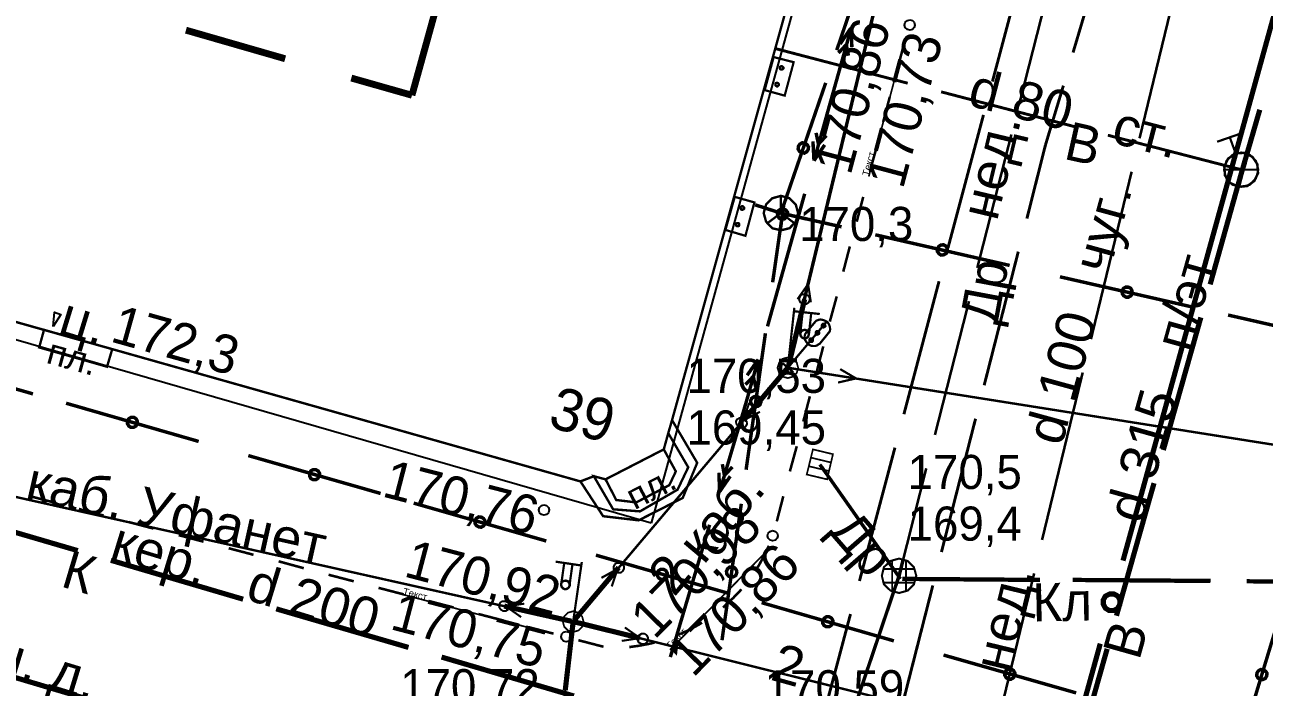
# Model space of a CAD drawing. Extents: x -2634 to -2115, y -2142 to -1393.
# Drawn here: x -2433.11 to -2397.13, y -1523.7 to -1504.47 of the extents above; entities that cross this region are included whole.
import ezdxf

# ---------------------------------------------------------------- set-up
doc = ezdxf.new("R2010")
doc.units = 0
doc.header["$MEASUREMENT"] = 0
for name, color, linetype in [('500_Дополн-Бордюры__п', 7, 'Continuous'), ('500_Дополн-Ступени__л', 7, 'Continuous'), ('500_Линии_-Линии_связ', 7, 'Continuous'), ('500_Линии_-ЛЭП_кабель', 7, 'Continuous'), ('500_Линии_-ЛЭП_провод', 7, 'Continuous'), ('500_Линии_-Смотровые_', 7, 'Continuous'), ('500_Линии_-Сооружения', 7, 'Continuous'), ('500_Линии_-Фонари_час', 7, 'Continuous'), ('500_Линии_-Электрокаб', 7, 'Continuous'), ('500_Объект-Опоры', 7, 'Continuous'), ('500_Рельеф-Высотные_о', 7, 'Continuous'), ('500_Строен-Дополнения', 7, 'Continuous'), ('500_Строен-Здания', 7, 'Continuous'), ('500_Трубоп-Водопровод', 7, 'Continuous'), ('500_Трубоп-Газопровод', 7, 'Continuous'), ('500_Трубоп-Канализаци', 7, 'Continuous'), ('500_Трубоп-Смотровые_', 7, 'Continuous'), ('500_Трубоп-Сооружения', 7, 'Continuous'), ('Красные_ли-Красные_ли', 7, 'Continuous'), ('Красные_ли-Линии_регу', 7, 'Continuous'), ('Красные_ли-Оси_улиц_к', 7, 'Continuous')]:
    doc.layers.add(name, color=color, linetype=linetype)
doc.styles.add('TARIAL', font='Arial')

# ---------------------------------------------------------------- blocks, each defined once
blk = doc.blocks.new('block_114')
at = {"layer": '500_Строен-Дополнения', "color": 0, "const_width": 0.065}
for points in [[(0, 7.5), (1, 7.5)], [(0, 7.5), (0.63, 6.4)], [(0, 6.4), (0, 7.5)], [(1.58, 7.5), (2.58, 7.5)], [(3.06, 7.5), (4.1, 7.5)], [(3.53, 6.4), (4.1, 7.5)], [(4.1, 6.4), (4.1, 7.5)], [(0, 5.85), (0.01, 4.75)], [(0.93, 5.9), (1.53, 4.8)], [(2.68, 4.8), (3.28, 5.9)], [(4.1, 4.75), (4.1, 5.85)], [(0, 3.2), (0, 4.3)], [(1.78, 4.3), (2.08, 3.75)], [(2.08, 3.75), (2.38, 4.3)], [(4.1, 3.2), (4.1, 4.3)], [(1.78, 3.2), (2.08, 3.75)], [(2.08, 3.75), (2.38, 3.2)], [(0.01, 1.55), (0.01, 2.65)], [(0.88, 1.6), (1.48, 2.7)], [(2.63, 2.7), (3.23, 1.6)], [(4.1, 1.55), (4.1, 2.65)], [(0, 0), (0.58, 1.1)], [(3.53, 1.1), (4.1, 0)], [(0, 0), (0, 1)], [(4.1, 0), (4.1, 1)], [(0.01, 0), (1.11, 0)], [(1.61, 0), (2.61, 0)], [(3.11, 0), (4.1, 0)]]:
    blk.add_lwpolyline(points, dxfattribs=at)
at = {"layer": '500_Строен-Дополнения', "color": 0}
blk.add_lwpolyline([(-3.85, 3.66), (-3.85, 3.66)], dxfattribs=at)

msp = doc.modelspace()

# ---------------------------------------------------------------- linework, layer by layer
at = {"layer": '500_Дополн-Бордюры__п', "color": 1, "const_width": 0.075}
for points in [[(-2407.61, -1505.12), (-2407.8, -1505.84)], [(-2408, -1506.57), (-2408.19, -1507.29)], [(-2408.38, -1508.02), (-2408.58, -1508.74)], [(-2408.77, -1509.47), (-2408.96, -1510.19)], [(-2409.16, -1510.91), (-2409.35, -1511.64)], [(-2409.54, -1512.36), (-2409.74, -1513.09)], [(-2409.93, -1513.81), (-2410.12, -1514.54)], [(-2410.32, -1515.26), (-2410.51, -1515.99)], [(-2410.7, -1516.71), (-2410.9, -1517.44)], [(-2432.27, -1518.34), (-2432.99, -1518.15)], [(-2411.09, -1518.16), (-2411.28, -1518.89)], [(-2430.82, -1518.72), (-2431.54, -1518.53)], [(-2429.37, -1519.1), (-2430.09, -1518.91)], [(-2427.92, -1519.48), (-2428.64, -1519.29)], [(-2426.47, -1519.86), (-2427.19, -1519.67)], [(-2411.51, -1519.6), (-2411.64, -1519.87)], [(-2425.01, -1520.25), (-2425.74, -1520.05)], [(-2411.64, -1519.87), (-2411.79, -1520.15)], [(-2411.79, -1520.15), (-2411.86, -1520.26)], [(-2423.56, -1520.63), (-2424.29, -1520.44)], [(-2422.11, -1521.01), (-2422.84, -1520.82)], [(-2412.55, -1521.12), (-2412.78, -1521.33)], [(-2412.34, -1520.9), (-2412.55, -1521.12)], [(-2412.31, -1520.86), (-2412.34, -1520.9)], [(-2420.66, -1521.39), (-2421.39, -1521.2)], [(-2412.78, -1521.33), (-2412.84, -1521.39)], [(-2419.21, -1521.77), (-2419.94, -1521.58)], [(-2413.45, -1521.83), (-2413.53, -1521.88)], [(-2417.76, -1522.15), (-2418.49, -1521.96)], [(-2414.08, -1522.16), (-2414.12, -1522.17)], [(-2413.8, -1522.03), (-2414.08, -1522.16)], [(-2413.53, -1521.88), (-2413.8, -1522.03)], [(-2416.31, -1522.53), (-2417.04, -1522.34)], [(-2415.27, -1522.5), (-2415.56, -1522.54)], [(-2414.96, -1522.44), (-2415.27, -1522.5)], [(-2414.83, -1522.41), (-2414.96, -1522.44)]]:
    msp.add_lwpolyline(points, dxfattribs=at)
at = {"layer": '500_Дополн-Ступени__л', "color": 0, "const_width": 0.07}
for points in [[(-2414.43, -1516.33), (-2414.32, -1515.95), (-2413.59, -1517.19), (-2414.01, -1518.21), (-2415.29, -1518.86), (-2416.32, -1518.74), (-2416.98, -1517.73), (-2416.59, -1517.58), (-2416.03, -1518.54), (-2415.25, -1518.6), (-2414.16, -1517.97), (-2413.85, -1517.32)], [(-2416.25, -1517.67), (-2415.94, -1518.27), (-2415.36, -1518.34), (-2414.4, -1517.84), (-2414.21, -1517.44), (-2414.56, -1516.8), (-2414.43, -1516.33), (-2413.85, -1517.32), (-2414.16, -1517.97), (-2415.25, -1518.6), (-2416.03, -1518.54), (-2416.59, -1517.58)]]:
    msp.add_lwpolyline(points, close=True, dxfattribs=at)
at = {"layer": '500_Линии_-Линии_связ', "color": 6}
for points in [[(-2403.52, -1483.67), (-2410.96, -1514.43)], [(-2410.96, -1514.43), (-2417.19, -1521.8)], [(-2447.1, -1515.11), (-2417.19, -1521.8)], [(-2417.19, -1521.8), (-2420.32, -1548.85)], [(-2417.19, -1521.8), (-2387.45, -1529.21)]]:
    msp.add_lwpolyline(points, dxfattribs=at)
at = {"layer": '500_Линии_-Линии_связ', "color": 0}
for points, const_width in [([(-2409.54, -1505.21), (-2408.25, -1501.43)], 0.1), ([(-2411.16, -1509.94), (-2409.86, -1506.16)], 0.1), ([(-2411.16, -1509.94), (-2411.91, -1509.7)], 0.1), ([(-2411.91, -1509.7), (-2411.2, -1509.93)], 0.1), ([(-2411.4, -1511.95), (-2411.08, -1509.72)], 0.1), ([(-2411.08, -1509.72), (-2411.18, -1510.46)], 0.1), ([(-2409.4, -1510.34), (-2411.16, -1509.94)], 0.1), ([(-2411.16, -1509.94), (-2410.43, -1510.11)], 0.1), ([(-2404.52, -1511.46), (-2408.42, -1510.57)], 0.1), ([(-2399.16, -1512.68), (-2403.06, -1511.79)], 0.1), ([(-2410.94, -1514.38), (-2410.47, -1512.44)], 0.15), ([(-2394.28, -1513.79), (-2398.18, -1512.9)], 0.1), ([(-2412.17, -1517.39), (-2411.61, -1513.43)], 0.1), ([(-2432.87, -1515.19), (-2436.71, -1514.08)], 0.1), ([(-2410.96, -1514.43), (-2412.25, -1515.96)], 0.15), ([(-2428.06, -1516.57), (-2431.91, -1515.46)], 0.1), ([(-2422.78, -1518.08), (-2426.62, -1516.98)], 0.1), ([(-2417.97, -1519.46), (-2421.82, -1518.36)], 0.1), ([(-2412.87, -1522.34), (-2412.31, -1518.38)], 0.1), ([(-2412.68, -1520.98), (-2416.53, -1519.87)], 0.1), ([(-2417.16, -1521.76), (-2415.87, -1520.23)], 0.15), ([(-2417.24, -1521.79), (-2419.19, -1521.35)], 0.15), ([(-2407.88, -1522.36), (-2411.72, -1521.25)], 0.1), ([(-2397.78, -1525.25), (-2396.62, -1521.43)], 0.1), ([(-2417.19, -1521.8), (-2417.42, -1523.79)], 0.15), ([(-2417.19, -1521.8), (-2415.25, -1522.28)], 0.15), ([(-2402.59, -1523.87), (-2406.44, -1522.77)], 0.1)]:
    msp.add_lwpolyline(points, dxfattribs=dict(at, const_width=const_width))
at = {"layer": '500_Линии_-Линии_связ', "color": 0, "const_width": 0.1}
for points in [[(-2410.65, -1508), (-2410.61, -1507.94), (-2410.54, -1507.9), (-2410.46, -1507.91), (-2410.4, -1507.95), (-2410.36, -1508.02), (-2410.37, -1508.1), (-2410.41, -1508.16), (-2410.48, -1508.2), (-2410.56, -1508.19), (-2410.62, -1508.15), (-2410.66, -1508.08)], [(-2411.26, -1509.95), (-2411.23, -1509.87), (-2411.17, -1509.83), (-2411.09, -1509.82), (-2411.02, -1509.85), (-2410.97, -1509.91), (-2410.96, -1509.99), (-2411, -1510.06), (-2411.06, -1510.11), (-2411.13, -1510.12), (-2411.21, -1510.09), (-2411.25, -1510.02)], [(-2406.51, -1511.16), (-2406.57, -1511.12), (-2406.62, -1511.05), (-2406.62, -1510.98), (-2406.58, -1510.91), (-2406.52, -1510.87), (-2406.44, -1510.86), (-2406.37, -1510.9), (-2406.33, -1510.97), (-2406.33, -1511.04), (-2406.36, -1511.11), (-2406.43, -1511.15)], [(-2401.14, -1512.38), (-2401.21, -1512.34), (-2401.25, -1512.28), (-2401.26, -1512.2), (-2401.22, -1512.13), (-2401.15, -1512.09), (-2401.08, -1512.09), (-2401.01, -1512.12), (-2400.97, -1512.19), (-2400.96, -1512.27), (-2401, -1512.34), (-2401.07, -1512.38)], [(-2412.04, -1515.39), (-2412.01, -1515.32), (-2411.94, -1515.27), (-2411.87, -1515.26), (-2411.8, -1515.29), (-2411.75, -1515.36), (-2411.74, -1515.43), (-2411.77, -1515.51), (-2411.83, -1515.55), (-2411.91, -1515.56), (-2411.98, -1515.53), (-2412.03, -1515.47)], [(-2430.03, -1516.16), (-2430.09, -1516.12), (-2430.13, -1516.05), (-2430.13, -1515.97), (-2430.09, -1515.91), (-2430.02, -1515.87), (-2429.94, -1515.87), (-2429.88, -1515.91), (-2429.84, -1515.98), (-2429.84, -1516.06), (-2429.88, -1516.12), (-2429.95, -1516.16)], [(-2424.74, -1517.68), (-2424.81, -1517.64), (-2424.84, -1517.57), (-2424.84, -1517.49), (-2424.8, -1517.42), (-2424.74, -1517.39), (-2424.66, -1517.39), (-2424.59, -1517.43), (-2424.55, -1517.5), (-2424.56, -1517.57), (-2424.6, -1517.64), (-2424.66, -1517.68)], [(-2419.93, -1519.05), (-2420, -1519.01), (-2420.04, -1518.95), (-2420.04, -1518.87), (-2420, -1518.8), (-2419.93, -1518.76), (-2419.85, -1518.77), (-2419.79, -1518.81), (-2419.75, -1518.87), (-2419.75, -1518.95), (-2419.79, -1519.02), (-2419.86, -1519.06)], [(-2414.65, -1520.57), (-2414.71, -1520.53), (-2414.75, -1520.46), (-2414.75, -1520.38), (-2414.71, -1520.32), (-2414.64, -1520.28), (-2414.57, -1520.28), (-2414.5, -1520.32), (-2414.46, -1520.39), (-2414.46, -1520.47), (-2414.5, -1520.53), (-2414.57, -1520.57)], [(-2412.74, -1520.34), (-2412.71, -1520.27), (-2412.65, -1520.22), (-2412.57, -1520.21), (-2412.5, -1520.24), (-2412.45, -1520.31), (-2412.44, -1520.38), (-2412.47, -1520.46), (-2412.54, -1520.5), (-2412.61, -1520.51), (-2412.68, -1520.48), (-2412.73, -1520.42)], [(-2409.84, -1521.95), (-2409.91, -1521.91), (-2409.95, -1521.84), (-2409.94, -1521.76), (-2409.9, -1521.7), (-2409.84, -1521.66), (-2409.76, -1521.66), (-2409.69, -1521.7), (-2409.65, -1521.77), (-2409.66, -1521.85), (-2409.7, -1521.91), (-2409.76, -1521.95)], [(-2404.55, -1523.47), (-2404.62, -1523.43), (-2404.66, -1523.36), (-2404.66, -1523.28), (-2404.62, -1523.21), (-2404.55, -1523.18), (-2404.47, -1523.18), (-2404.41, -1523.22), (-2404.37, -1523.29), (-2404.37, -1523.36), (-2404.41, -1523.43), (-2404.48, -1523.47)], [(-2397.34, -1523.29), (-2397.3, -1523.23), (-2397.23, -1523.19), (-2397.16, -1523.2), (-2397.09, -1523.24), (-2397.05, -1523.3), (-2397.06, -1523.38), (-2397.1, -1523.45), (-2397.17, -1523.48), (-2397.24, -1523.48), (-2397.31, -1523.44), (-2397.35, -1523.37)]]:
    msp.add_lwpolyline(points, close=True, dxfattribs=at)
at = {"layer": '500_Линии_-Линии_связ', "color": 0}
for points in [[(-2410.62, -1512.4), (-2410.58, -1512.33), (-2410.52, -1512.29), (-2410.44, -1512.29), (-2410.37, -1512.33), (-2410.33, -1512.4), (-2410.33, -1512.47), (-2410.36, -1512.54), (-2410.43, -1512.58), (-2410.51, -1512.58), (-2410.58, -1512.55), (-2410.62, -1512.48)], [(-2412.18, -1516.13), (-2412.24, -1516.17), (-2412.33, -1516.18), (-2412.4, -1516.14), (-2412.45, -1516.07), (-2412.46, -1515.99), (-2412.43, -1515.92), (-2412.36, -1515.88), (-2412.28, -1515.87), (-2412.21, -1515.91), (-2412.16, -1515.98), (-2412.15, -1516.06)], [(-2415.98, -1520.14), (-2415.92, -1520.09), (-2415.84, -1520.09), (-2415.77, -1520.12), (-2415.72, -1520.18), (-2415.72, -1520.26), (-2415.75, -1520.33), (-2415.82, -1520.38), (-2415.89, -1520.38), (-2415.96, -1520.35), (-2416.01, -1520.29), (-2416.01, -1520.21)], [(-2419.22, -1521.5), (-2419.29, -1521.46), (-2419.33, -1521.4), (-2419.34, -1521.32), (-2419.3, -1521.25), (-2419.24, -1521.21), (-2419.16, -1521.21), (-2419.09, -1521.24), (-2419.05, -1521.31), (-2419.04, -1521.38), (-2419.08, -1521.45), (-2419.15, -1521.5)], [(-2415.13, -1522.15), (-2415.06, -1522.19), (-2415.02, -1522.26), (-2415.02, -1522.34), (-2415.06, -1522.41), (-2415.13, -1522.46), (-2415.2, -1522.46), (-2415.27, -1522.42), (-2415.31, -1522.35), (-2415.31, -1522.27), (-2415.27, -1522.19), (-2415.2, -1522.15)]]:
    msp.add_lwpolyline(points, close=True, dxfattribs=at)
at = {"layer": '500_Линии_-ЛЭП_кабель', "color": 2, "const_width": 0.1}
msp.add_lwpolyline([(-2410.96, -1514.43), (-2403.52, -1483.67)], dxfattribs=at)
at = {"layer": '500_Линии_-ЛЭП_кабель', "color": 0, "const_width": 0.06}
for points in [[(-2410.96, -1514.43), (-2410.37, -1512)], [(-2410.68, -1512.44), (-2410.37, -1512)], [(-2410.29, -1512.53), (-2410.37, -1512)]]:
    msp.add_lwpolyline(points, dxfattribs=at)
at = {"layer": '500_Линии_-ЛЭП_провод', "color": 253, "const_width": 0.07}
for points in [[(-2447.1, -1515.11), (-2417.19, -1521.8), (-2410.96, -1514.43), (-2390.39, -1517.69)], [(-2387.45, -1529.21), (-2417.19, -1521.8)]]:
    msp.add_lwpolyline(points, dxfattribs=at)
at = {"layer": '500_Линии_-ЛЭП_провод', "color": 0}
for points, const_width in [([(-2410.96, -1514.43), (-2412.25, -1515.96)], 0.06), ([(-2410.96, -1514.43), (-2408.98, -1514.74)], 0.065), ([(-2409.44, -1514.47), (-2408.98, -1514.74)], 0.065), ([(-2409.5, -1514.86), (-2408.98, -1514.74)], 0.065), ([(-2412.08, -1515.45), (-2412.25, -1515.96)], 0.06), ([(-2411.77, -1515.71), (-2412.25, -1515.96)], 0.06), ([(-2417.19, -1521.8), (-2415.9, -1520.27)], 0.065), ([(-2416.37, -1520.53), (-2415.9, -1520.27)], 0.065), ([(-2416.07, -1520.78), (-2415.9, -1520.27)], 0.065), ([(-2418.61, -1521.28), (-2419.14, -1521.36)], 0.06), ([(-2417.19, -1521.8), (-2419.14, -1521.36)], 0.06), ([(-2418.7, -1521.67), (-2419.14, -1521.36)], 0.06), ([(-2417.19, -1521.8), (-2415.25, -1522.28)], 0.06), ([(-2415.69, -1521.97), (-2415.25, -1522.28)], 0.06), ([(-2415.78, -1522.36), (-2415.25, -1522.28)], 0.06)]:
    msp.add_lwpolyline(points, dxfattribs=dict(at, const_width=const_width))
at = {"layer": '500_Линии_-Смотровые_', "color": 0, "const_width": 0.07}
for points in [[(-2411.16, -1509.44), (-2410.91, -1509.51), (-2410.73, -1509.69), (-2410.66, -1509.94), (-2410.73, -1510.19), (-2410.91, -1510.38), (-2411.16, -1510.44), (-2411.41, -1510.38), (-2411.59, -1510.19), (-2411.66, -1509.94), (-2411.59, -1509.69), (-2411.41, -1509.51)], [(-2411.16, -1509.89), (-2411.16, -1509.89), (-2411.16, -1509.89), (-2411.16, -1509.89), (-2411.16, -1509.89), (-2411.16, -1509.89), (-2411.16, -1509.89), (-2411.16, -1509.89), (-2411.16, -1509.89), (-2411.16, -1509.89), (-2411.16, -1509.89), (-2411.16, -1509.89)]]:
    msp.add_lwpolyline(points, close=True, dxfattribs=at)
at = {"layer": '500_Линии_-Смотровые_', "color": 0, "const_width": 0.065}
for points in [[(-2411.16, -1509.44), (-2411.16, -1509.94)], [(-2411.56, -1510.24), (-2411.16, -1509.94)], [(-2411.16, -1509.94), (-2410.76, -1510.24)]]:
    msp.add_lwpolyline(points, dxfattribs=at)
at = {"layer": '500_Линии_-Сооружения', "color": 0}
for points, const_width in [([(-2411.37, -1505.41), (-2410.79, -1505.56), (-2411.05, -1506.53), (-2411.63, -1506.37)], 0.065), ([(-2411.09, -1505.74), (-2411.11, -1505.76), (-2411.13, -1505.77), (-2411.16, -1505.77), (-2411.18, -1505.76), (-2411.19, -1505.74), (-2411.19, -1505.71), (-2411.18, -1505.69), (-2411.16, -1505.68), (-2411.13, -1505.68), (-2411.11, -1505.69), (-2411.09, -1505.71)], 0.07), ([(-2411.22, -1506.22), (-2411.24, -1506.24), (-2411.26, -1506.26), (-2411.28, -1506.26), (-2411.31, -1506.24), (-2411.32, -1506.22), (-2411.32, -1506.2), (-2411.31, -1506.17), (-2411.28, -1506.16), (-2411.26, -1506.16), (-2411.24, -1506.17), (-2411.22, -1506.2)], 0.07), ([(-2412.5, -1509.47), (-2411.93, -1509.63), (-2412.19, -1510.6), (-2412.77, -1510.43)], 0.065), ([(-2412.23, -1509.81), (-2412.25, -1509.83), (-2412.27, -1509.84), (-2412.3, -1509.84), (-2412.32, -1509.83), (-2412.33, -1509.8), (-2412.33, -1509.78), (-2412.32, -1509.76), (-2412.29, -1509.74), (-2412.27, -1509.74), (-2412.25, -1509.76), (-2412.23, -1509.78)], 0.07), ([(-2412.37, -1510.29), (-2412.38, -1510.31), (-2412.4, -1510.32), (-2412.43, -1510.32), (-2412.45, -1510.31), (-2412.46, -1510.29), (-2412.46, -1510.26), (-2412.45, -1510.24), (-2412.43, -1510.23), (-2412.4, -1510.23), (-2412.38, -1510.24), (-2412.37, -1510.26)], 0.07)]:
    msp.add_lwpolyline(points, close=True, dxfattribs=dict(at, const_width=const_width))
at = {"layer": '500_Линии_-Фонари_час', "color": 0, "const_width": 0.065}
for points in [[(-2410.96, -1514.43), (-2410.77, -1512.69)], [(-2410.03, -1512.87), (-2410.78, -1512.79)], [(-2410.6, -1513.46), (-2410.53, -1512.82)], [(-2410.35, -1513.49), (-2410.28, -1512.84)], [(-2410.96, -1514.43), (-2409.83, -1513.09)], [(-2410.6, -1513.44), (-2410.58, -1513.31)], [(-2410.59, -1513.41), (-2410.59, -1513.41)], [(-2410.35, -1513.47), (-2410.33, -1513.34)], [(-2410.35, -1513.47), (-2410.33, -1513.34)], [(-2410.8, -1514.56), (-2411.11, -1514.3)], [(-2417.7, -1520.06), (-2416.96, -1520.17)], [(-2417.54, -1520.74), (-2417.45, -1520.1)], [(-2417.3, -1520.77), (-2417.21, -1520.13)], [(-2417.19, -1521.8), (-2416.94, -1520.07)], [(-2417.54, -1520.71), (-2417.52, -1520.59)], [(-2417.54, -1520.71), (-2417.52, -1520.59)], [(-2417.29, -1520.75), (-2417.28, -1520.63)], [(-2417.29, -1520.72), (-2417.29, -1520.72)]]:
    msp.add_lwpolyline(points, dxfattribs=at)
at = {"layer": '500_Линии_-Фонари_час', "color": 0}
for points, const_width in [([(-2409.83, -1513.09), (-2409.89, -1513.06), (-2409.95, -1513.04), (-2410.01, -1513.03), (-2410.07, -1513.04), (-2410.12, -1513.06), (-2410.15, -1513.08), (-2410.42, -1513.4), (-2410.46, -1513.46), (-2410.47, -1513.51), (-2410.47, -1513.57), (-2410.46, -1513.62), (-2410.43, -1513.67), (-2410.4, -1513.71), (-2410.38, -1513.74), (-2410.33, -1513.77), (-2410.29, -1513.79), (-2410.22, -1513.8), (-2410.16, -1513.8), (-2410.11, -1513.78), (-2410.05, -1513.74), (-2410.03, -1513.73), (-2409.77, -1513.41), (-2409.74, -1513.37), (-2409.73, -1513.31), (-2409.74, -1513.24), (-2409.76, -1513.18), (-2409.79, -1513.13)], 0.065), ([(-2409.96, -1513.18), (-2409.94, -1513.16), (-2409.91, -1513.16), (-2409.89, -1513.17), (-2409.88, -1513.19), (-2409.87, -1513.22), (-2409.89, -1513.24), (-2409.91, -1513.25), (-2409.93, -1513.26), (-2409.96, -1513.25), (-2409.97, -1513.22), (-2409.97, -1513.2)], 0.07), ([(-2410.6, -1513.44), (-2410.57, -1513.38), (-2410.52, -1513.34), (-2410.46, -1513.33), (-2410.4, -1513.35), (-2410.36, -1513.4), (-2410.35, -1513.47), (-2410.37, -1513.53), (-2410.42, -1513.57), (-2410.49, -1513.58), (-2410.55, -1513.55), (-2410.59, -1513.5)], 0.07), ([(-2410.32, -1513.6), (-2410.3, -1513.58), (-2410.27, -1513.58), (-2410.25, -1513.59), (-2410.23, -1513.61), (-2410.23, -1513.64), (-2410.24, -1513.66), (-2410.26, -1513.68), (-2410.29, -1513.68), (-2410.31, -1513.67), (-2410.33, -1513.65), (-2410.33, -1513.62)], 0.07), ([(-2410.14, -1513.39), (-2410.12, -1513.37), (-2410.09, -1513.37), (-2410.07, -1513.38), (-2410.05, -1513.4), (-2410.05, -1513.43), (-2410.06, -1513.45), (-2410.08, -1513.46), (-2410.11, -1513.47), (-2410.13, -1513.46), (-2410.15, -1513.43), (-2410.15, -1513.41)], 0.07), ([(-2417.54, -1520.71), (-2417.52, -1520.65), (-2417.46, -1520.62), (-2417.4, -1520.61), (-2417.34, -1520.63), (-2417.3, -1520.69), (-2417.29, -1520.75), (-2417.32, -1520.81), (-2417.37, -1520.85), (-2417.43, -1520.86), (-2417.49, -1520.83), (-2417.53, -1520.78)], 0.07)]:
    msp.add_lwpolyline(points, close=True, dxfattribs=dict(at, const_width=const_width))
for points in [[(-2411.41, -1514.97), (-2411.41, -1514.97)], [(-2411.95, -1515.62), (-2411.95, -1515.62)]]:
    msp.add_lwpolyline(points, dxfattribs=at)
at = {"layer": '500_Линии_-Электрокаб', "color": 12, "const_width": 0.1}
for points in [[(-2409.12, -1504.57), (-2410.2, -1508.42)], [(-2409.13, -1504.57), (-2409.44, -1505.03)], [(-2409.12, -1504.57), (-2409.1, -1505.12)], [(-2409.26, -1505.05), (-2409.49, -1505.29)], [(-2409.26, -1505.06), (-2409.2, -1505.37)], [(-2410.14, -1507.61), (-2410.07, -1507.94)], [(-2409.84, -1507.69), (-2410.07, -1507.94)], [(-2410.23, -1507.86), (-2410.2, -1508.42)], [(-2409.89, -1507.96), (-2410.2, -1508.42)], [(-2410.47, -1509.38), (-2411.55, -1513.23)], [(-2411.82, -1514.2), (-2412.18, -1515.47)], [(-2411.82, -1514.19), (-2412.14, -1514.65)], [(-2411.82, -1514.2), (-2411.8, -1514.75)], [(-2411.96, -1514.68), (-2412.19, -1514.92)], [(-2411.96, -1514.69), (-2411.89, -1515)], [(-2412.18, -1515.47), (-2412.94, -1518.03)], [(-2412.96, -1517.48), (-2412.94, -1518.03)], [(-2412.86, -1517.23), (-2412.8, -1517.56)], [(-2412.57, -1517.31), (-2412.8, -1517.56)], [(-2412.63, -1517.58), (-2412.94, -1518.03)], [(-2413.23, -1518.99), (-2414.37, -1522.83)]]:
    msp.add_lwpolyline(points, dxfattribs=at)
at = {"layer": '500_Объект-Опоры', "color": 1, "const_width": 0.05}
for points in [[(-2410.96, -1514.13), (-2410.81, -1514.17), (-2410.7, -1514.28), (-2410.66, -1514.43), (-2410.7, -1514.58), (-2410.81, -1514.69), (-2410.96, -1514.73), (-2411.11, -1514.69), (-2411.21, -1514.58), (-2411.26, -1514.43), (-2411.21, -1514.28), (-2411.11, -1514.17)], [(-2417.19, -1521.5), (-2417.04, -1521.54), (-2416.93, -1521.65), (-2416.89, -1521.8), (-2416.93, -1521.95), (-2417.04, -1522.06), (-2417.19, -1522.1), (-2417.34, -1522.06), (-2417.45, -1521.95), (-2417.49, -1521.8), (-2417.45, -1521.65), (-2417.34, -1521.54)]]:
    msp.add_lwpolyline(points, close=True, dxfattribs=at)
at = {"layer": '500_Рельеф-Высотные_о', "color": 0}
for points in [[(-2407.42, -1504.33), (-2407.34, -1504.35), (-2407.29, -1504.4), (-2407.27, -1504.48), (-2407.29, -1504.55), (-2407.34, -1504.61), (-2407.42, -1504.63), (-2407.49, -1504.61), (-2407.55, -1504.55), (-2407.57, -1504.48), (-2407.55, -1504.4), (-2407.49, -1504.35)], [(-2432.28, -1513.23), (-2432.25, -1512.82), (-2432.06, -1512.88)], [(-2418.04, -1518.41), (-2417.96, -1518.43), (-2417.91, -1518.49), (-2417.89, -1518.56), (-2417.91, -1518.64), (-2417.96, -1518.69), (-2418.04, -1518.71), (-2418.11, -1518.69), (-2418.17, -1518.64), (-2418.19, -1518.56), (-2418.17, -1518.49), (-2418.11, -1518.43)], [(-2411.4, -1519.16), (-2411.32, -1519.18), (-2411.27, -1519.23), (-2411.25, -1519.31), (-2411.27, -1519.38), (-2411.32, -1519.44), (-2411.4, -1519.46), (-2411.47, -1519.44), (-2411.53, -1519.38), (-2411.55, -1519.31), (-2411.53, -1519.23), (-2411.47, -1519.18)], [(-2417.39, -1522.09), (-2417.32, -1522.11), (-2417.26, -1522.16), (-2417.24, -1522.24), (-2417.26, -1522.31), (-2417.32, -1522.37), (-2417.39, -1522.39), (-2417.47, -1522.37), (-2417.52, -1522.31), (-2417.54, -1522.24), (-2417.52, -1522.16), (-2417.47, -1522.11)]]:
    msp.add_lwpolyline(points, close=True, dxfattribs=at)
at = {"layer": '500_Рельеф-Высотные_о', "color": 0, "const_width": 0.05}
for points in [[(-2408.61, -1508.88), (-2407.53, -1504.82)], [(-2414.38, -1522.62), (-2411.44, -1519.62)], [(-2422.15, -1521.01), (-2418.08, -1522.08)]]:
    msp.add_lwpolyline(points, dxfattribs=at)
at = {"layer": '500_Строен-Дополнения', "color": 0, "const_width": 0.07}
for points in [[(-2432.55, -1513.33), (-2430.57, -1513.89), (-2430.72, -1514.4), (-2432.69, -1513.84)], [(-2416.25, -1517.67), (-2414.56, -1516.8), (-2414.21, -1517.44), (-2414.4, -1517.84), (-2415.36, -1518.34), (-2415.94, -1518.27)]]:
    msp.add_lwpolyline(points, close=True, dxfattribs=at)
at = {"layer": '500_Строен-Здания', "color": 0, "const_width": 0.07}
msp.add_lwpolyline([(-2409.55, -1498.75), (-2411.17, -1504.61), (-2414.32, -1515.95), (-2414.43, -1516.33), (-2414.56, -1516.8), (-2416.25, -1517.67), (-2416.59, -1517.58), (-2416.98, -1517.73), (-2430.57, -1513.89), (-2435.78, -1512.42), (-2438.14, -1511.75), (-2473.52, -1501.75)], dxfattribs=at)
at = {"layer": '500_Трубоп-Водопровод', "color": 94}
for points, const_width in [([(-2399.57, -1502.91), (-2400.75, -1507.77)], 0.075), ([(-2407.48, -1506.17), (-2411.3, -1505.17)], 0.085), ([(-2411.3, -1505.17), (-2411.06, -1505.23)], 0.085), ([(-2402.64, -1507.43), (-2406.51, -1506.42)], 0.085), ([(-2397.26, -1506.94), (-2397.8, -1508.8)], 0.15), ([(-2397.8, -1508.68), (-2401.67, -1507.68)], 0.085), ([(-2397.8, -1508.8), (-2397.7, -1508.47)], 0.15), ([(-2400.98, -1508.74), (-2402.16, -1513.6)], 0.075), ([(-2398.7, -1512.01), (-2397.8, -1508.8)], 0.15), ([(-2397.8, -1508.8), (-2397.89, -1509.14)], 0.15), ([(-2400.06, -1516.82), (-2398.97, -1512.97)], 0.15), ([(-2402.4, -1514.57), (-2403.58, -1519.43)], 0.075), ([(-2401.42, -1521.63), (-2400.33, -1517.78)], 0.15), ([(-2403.81, -1520.4), (-2404.99, -1525.26)], 0.075), ([(-2402.78, -1526.44), (-2401.69, -1522.59)], 0.15)]:
    msp.add_lwpolyline(points, dxfattribs=dict(at, const_width=const_width))
at = {"layer": '500_Трубоп-Газопровод', "color": 5}
for points, const_width in [([(-2401.54, -1501.45), (-2402.68, -1505.28)], 0.085), ([(-2403.99, -1502.26), (-2405.02, -1506.12)], 0.085), ([(-2402.96, -1506.24), (-2403.48, -1507.96)], 0.085), ([(-2405.28, -1507.09), (-2406.31, -1510.95)], 0.085), ([(-2403.48, -1507.96), (-2404.02, -1510.1)], 0.085), ([(-2404.27, -1511.06), (-2405.26, -1514.94)], 0.085), ([(-2406.57, -1511.92), (-2407.59, -1515.78)], 0.085), ([(-2405.51, -1515.91), (-2406.5, -1519.78)], 0.085), ([(-2407.85, -1516.75), (-2408.88, -1520.62)], 0.085), ([(-2406.75, -1520.75), (-2407.74, -1524.63)], 0.085), ([(-2409.14, -1521.58), (-2410.17, -1525.45)], 0.085), ([(-2434.91, -1522.97), (-2431.08, -1524.11)], 0.15)]:
    msp.add_lwpolyline(points, dxfattribs=dict(at, const_width=const_width))
at = {"layer": '500_Трубоп-Канализаци', "color": 32}
for points, const_width in [([(-2403.23, -1502.81), (-2404.22, -1506.69)], 0.075), ([(-2404.47, -1507.66), (-2405.46, -1511.53)], 0.075), ([(-2405.7, -1512.5), (-2406.69, -1516.38)], 0.075), ([(-2410.03, -1517.24), (-2409.83, -1517.52)], 0.1), ([(-2407.69, -1520.56), (-2409.99, -1517.29)], 0.1), ([(-2406.94, -1517.35), (-2407.73, -1520.47)], 0.075), ([(-2407.73, -1520.47), (-2407.61, -1519.99)], 0.1), ([(-2407.73, -1520.47), (-2409.01, -1524.26)], 0.1), ([(-2407.64, -1520.56), (-2403.64, -1520.59)], 0.125), ([(-2402.69, -1520.59), (-2398.69, -1520.62)], 0.125), ([(-2397.64, -1520.63), (-2393.64, -1520.66)], 0.125)]:
    msp.add_lwpolyline(points, dxfattribs=dict(at, const_width=const_width))
at = {"layer": '500_Трубоп-Канализаци', "color": 34, "const_width": 0.15}
for points in [[(-2435.4, -1518.62), (-2431.57, -1519.74)], [(-2430.61, -1520.02), (-2426.77, -1521.15)], [(-2425.81, -1521.43), (-2421.97, -1522.55)], [(-2421.01, -1522.83), (-2417.17, -1523.96)]]:
    msp.add_lwpolyline(points, dxfattribs=at)
at = {"layer": '500_Трубоп-Смотровые_', "color": 0, "const_width": 0.06}
for points in [[(-2397.8, -1508.18), (-2397.55, -1508.25), (-2397.37, -1508.43), (-2397.3, -1508.68), (-2397.37, -1508.93), (-2397.55, -1509.12), (-2397.8, -1509.18), (-2398.05, -1509.12), (-2398.23, -1508.93), (-2398.3, -1508.68), (-2398.23, -1508.43), (-2398.05, -1508.25)], [(-2407.73, -1519.97), (-2407.48, -1520.04), (-2407.3, -1520.22), (-2407.23, -1520.47), (-2407.3, -1520.72), (-2407.48, -1520.9), (-2407.73, -1520.97), (-2407.98, -1520.9), (-2408.17, -1520.72), (-2408.23, -1520.47), (-2408.17, -1520.22), (-2407.98, -1520.04)]]:
    msp.add_lwpolyline(points, close=True, dxfattribs=at)
at = {"layer": '500_Трубоп-Смотровые_', "color": 0, "const_width": 0.055}
for points in [[(-2398.3, -1508.68), (-2397.3, -1508.68)], [(-2407.93, -1520.92), (-2407.93, -1520.02)], [(-2407.53, -1520.92), (-2407.53, -1520.02)], [(-2408.18, -1520.27), (-2407.28, -1520.27)], [(-2408.18, -1520.67), (-2407.28, -1520.67)]]:
    msp.add_lwpolyline(points, dxfattribs=at)
at = {"layer": '500_Трубоп-Смотровые_', "color": 1, "const_width": 0.05}
msp.add_lwpolyline([(-2409.82, -1517.67), (-2410.41, -1517.53), (-2410.23, -1516.8), (-2409.65, -1516.94)], close=True, dxfattribs=at)
for points in [[(-2409.71, -1517.18), (-2410.29, -1517.04)], [(-2409.76, -1517.43), (-2410.35, -1517.29)]]:
    msp.add_lwpolyline(points, dxfattribs=at)
at = {"layer": '500_Трубоп-Смотровые_', "color": 0}
msp.add_lwpolyline([(-2408.03, -1520.42), (-2408.03, -1520.42)], dxfattribs=at)
at = {"layer": '500_Трубоп-Сооружения', "color": 0, "const_width": 0.065}
for points in [[(-2398.5, -1507.87), (-2397.75, -1507.61)], [(-2398.13, -1507.74), (-2397.96, -1508.21)]]:
    msp.add_lwpolyline(points, dxfattribs=at)
at = {"layer": '500_Трубоп-Сооружения', "color": 0, "const_width": 0.07}
msp.add_lwpolyline([(-2397.96, -1508.21), (-2397.7, -1508.19), (-2397.47, -1508.31), (-2397.33, -1508.52), (-2397.31, -1508.78), (-2397.42, -1509.01), (-2397.63, -1509.16), (-2397.89, -1509.17), (-2398.13, -1509.06), (-2398.27, -1508.85), (-2398.29, -1508.59), (-2398.18, -1508.36)], close=True, dxfattribs=at)
at = {"layer": 'Красные_ли-Красные_ли', "color": 12}
for p, q in [((-2380.133, -1393.131), (-2414.93, -1518.94)), ((-2414.93, -1518.94), (-2496.589, -1495.371))]:
    msp.add_line(p, q, dxfattribs=at)
at = {"layer": 'Красные_ли-Линии_регу', "color": 0, "const_width": 0.2}
for points in [[(-2421.87, -1506.52), (-2421.07, -1503.63)], [(-2428.43, -1504.63), (-2425.55, -1505.46)], [(-2423.63, -1506.02), (-2421.87, -1506.52)]]:
    msp.add_lwpolyline(points, dxfattribs=at)
at = {"layer": 'Красные_ли-Оси_улиц_к', "color": 12, "const_width": 0.15}
for points in [[(-2401.23, -1520.03), (-2395.23, -1498.35)], [(-2405.29, -1534.73), (-2401.89, -1522.44)]]:
    msp.add_lwpolyline(points, dxfattribs=at)
for points in [[(-2398.23, -1509.19), (-2398.23, -1509.19), (-2398.23, -1509.19), (-2398.23, -1509.19), (-2398.23, -1509.19), (-2398.23, -1509.19), (-2398.23, -1509.19), (-2398.23, -1509.19), (-2398.23, -1509.19), (-2398.23, -1509.19), (-2398.23, -1509.19), (-2398.23, -1509.19)], [(-2401.8, -1521.17), (-2401.74, -1521.06), (-2401.62, -1521), (-2401.49, -1521), (-2401.38, -1521.06), (-2401.32, -1521.17), (-2401.32, -1521.3), (-2401.39, -1521.42), (-2401.5, -1521.48), (-2401.63, -1521.48), (-2401.74, -1521.41), (-2401.8, -1521.3)]]:
    msp.add_lwpolyline(points, close=True, dxfattribs=at)

# ---------------------------------------------------------------- block references
at = {"layer": '500_Строен-Дополнения', "xscale": 2.88305, "yscale": -0.445726, "rotation": 164.384216}
msp.add_blockref('block_114', (-2410.5, -1502.25), dxfattribs=at)

# ---------------------------------------------------------------- texts
at = {"layer": '500_Линии_-Линии_связ', "color": 0, "style": 'TARIAL'}
for s, rotation, p in [('каб. Уфанет', 347.43, (-2433.13, -1518.23)), ('каб. ', 49.95, (-2413.4, -1520.17)), ('2', 49.84, (-2414.26, -1521.11)), ('2', 344.48, (-2411.5, -1523.48))]:
    msp.add_text(s, height=1.11, rotation=rotation, dxfattribs=at).set_placement(p)
at = {"layer": '500_Линии_-Смотровые_', "color": 0}
msp.add_text('170,3', height=0.99, dxfattribs=at).set_placement((-2410.63, -1510.75))
at = {"layer": '500_Рельеф-Высотные_о', "color": 214}
for s, rotation, p in [('170,86', 75.06, (-2409.14, -1508.87)), ('170,73', 75.06, (-2407.62, -1509.27)), ('172,3', 344.32, (-2430.66, -1513.66)), ('170,76', 345.54, (-2422.77, -1518.16)), ('170,98', 45.58, (-2414.83, -1522.35)), ('170,92', 345.29, (-2422.14, -1520.48)), ('170,86', 45.58, (-2413.71, -1523.45)), ('170,75', 345.29, (-2422.54, -1522.01))]:
    msp.add_text(s, height=1.11, rotation=rotation, dxfattribs=at).set_placement(p)
at = {"layer": '500_Рельеф-Высотные_о', "color": 0, "style": 'TARIAL'}
for rotation, p in [(75.06, (-2408.61, -1508.88)), (345.29, (-2422.15, -1521.01)), (45.58, (-2414.38, -1522.62))]:
    msp.add_text('Текст', height=0.2, rotation=rotation, dxfattribs=at).set_placement(p)
at = {"layer": '500_Рельеф-Высотные_о', "color": 214, "style": 'TARIAL'}
msp.add_text('ц.', height=1.11, rotation=342.94, dxfattribs=at).set_placement((-2432.18, -1513.41))
at = {"layer": '500_Строен-Дополнения', "color": 0, "style": 'TARIAL'}
for rotation, p in [(344.45, (-2432.52, -1514.28)), (27.44, (-2415.41, -1518.57))]:
    msp.add_text('пл. ', height=0.74, rotation=rotation, dxfattribs=at).set_placement(p)
at = {"layer": '500_Строен-Здания', "color": 214}
msp.add_text('39', height=1.23, rotation=344.22, dxfattribs=at).set_placement((-2417.96, -1516.13))
at = {"layer": '500_Трубоп-Водопровод', "color": 94, "style": 'TARIAL'}
for s, rotation, p in [('d 80   ст.', 345.42, (-2405.78, -1506.8)), ('d 100   чуг.', 74.65, (-2403.01, -1516.73)), ('d 315   п/эт', 74.39, (-2400.67, -1518.99)), ('нед. ', 76.38, (-2404.52, -1523.32))]:
    msp.add_text(s, height=1.11, rotation=rotation, dxfattribs=at).set_placement(p)
at = {"layer": '500_Трубоп-Водопровод', "color": 94}
for rotation, p in [(347.46, (-2402.98, -1508.36)), (74.29, (-2400.76, -1522.95))]:
    msp.add_text('В', height=1.11, rotation=rotation, dxfattribs=at).set_placement(p)
at = {"layer": '500_Трубоп-Газопровод', "color": 5, "style": 'TARIAL'}
msp.add_text('н. д.', height=1.11, rotation=342.98, dxfattribs=at).set_placement((-2434.1, -1523.2))
at = {"layer": '500_Трубоп-Канализаци', "color": 0, "style": 'TARIAL'}
msp.add_text('нед.', height=1.11, rotation=76.62, dxfattribs=at).set_placement((-2404.89, -1510.2))
at = {"layer": '500_Трубоп-Канализаци', "color": 14}
for s, rotation, p in [('Др', 79.38, (-2404.88, -1513.2)), ('Др', 310.97, (-2409.8, -1519.2)), ('К', 343.47, (-2432.1, -1520.77)), ('Кл', 1.15, (-2403.85, -1521.8))]:
    msp.add_text(s, height=1.11, rotation=rotation, dxfattribs=at).set_placement(p)
at = {"layer": '500_Трубоп-Канализаци', "color": 14, "style": 'TARIAL'}
msp.add_text('кер.   d 200 ', height=1.11, rotation=343, dxfattribs=at).set_placement((-2430.68, -1519.94))
at = {"layer": '500_Трубоп-Смотровые_', "color": 5}
for s, p in [('170,53', (-2413.9, -1515.16)), ('169,45', (-2413.9, -1516.66)), ('170,5', (-2407.48, -1517.95)), ('169,4', (-2407.48, -1519.45)), ('170,72', (-2422.21, -1524.17)), ('170,59', (-2411.63, -1524.2))]:
    msp.add_text(s, height=0.99, dxfattribs=at).set_placement(p)

doc.saveas('drawing.dxf')
